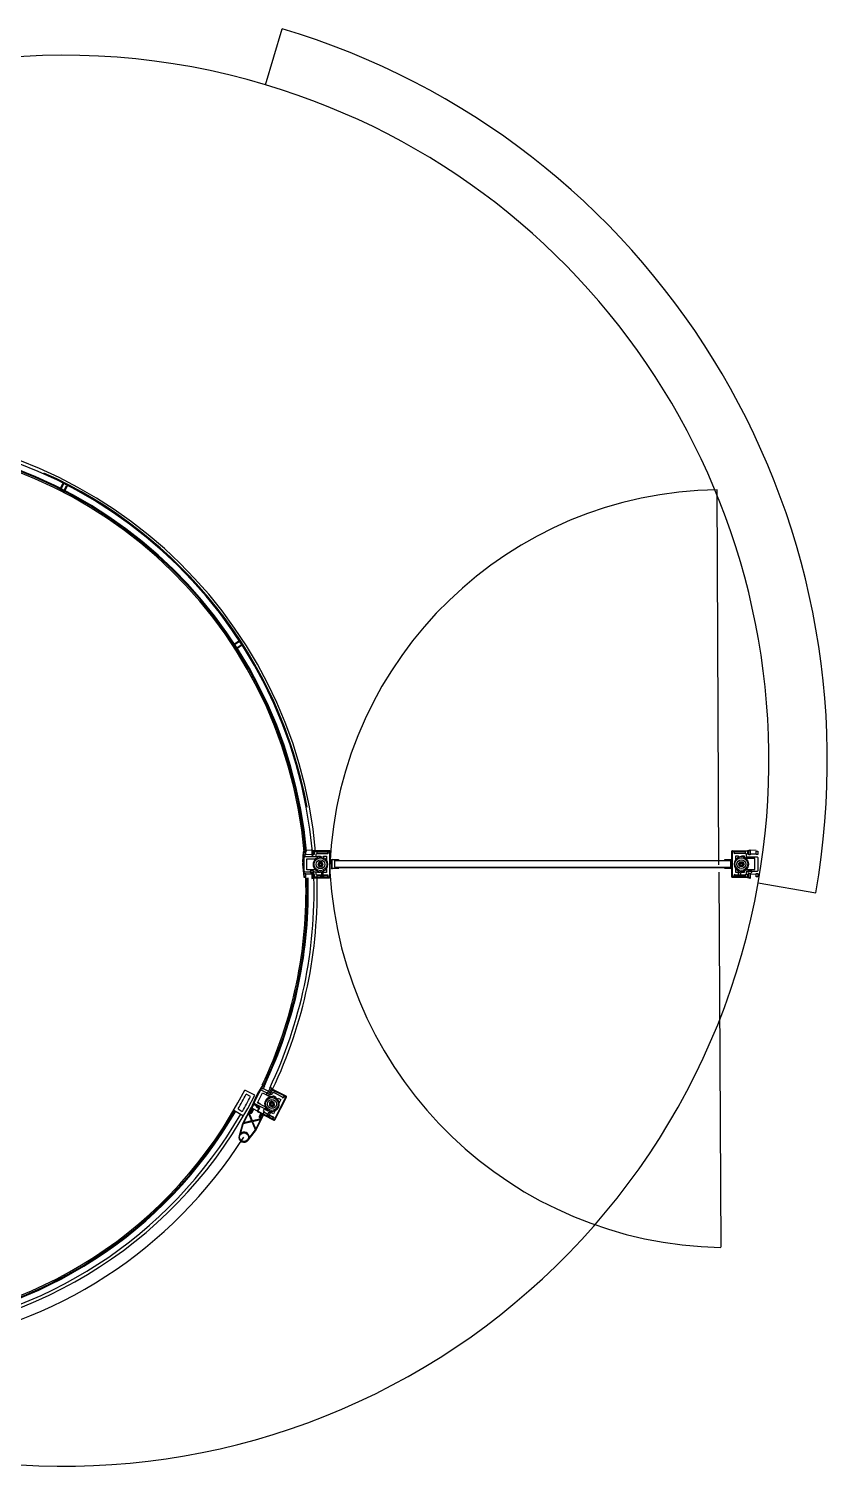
# Model space of a CAD drawing. Header units: inches. Extents: x -12530 to 36157, y 78659 to 110077.
# Drawn here: x -2408 to -630, y 87369 to 90568 of the extents above; entities that cross this region are included whole.
import ezdxf

# ---------------------------------------------------------------- set-up
doc = ezdxf.new("R2010")
doc.units = ezdxf.units.IN
doc.header["$MEASUREMENT"] = 0
doc.layers.add('freecads.com', color=7, linetype='Continuous')

msp = doc.modelspace()

# ---------------------------------------------------------------- linework, layer by layer
at = {"layer": 'freecads.com'}
for p, q in [((-1881.1, 90443.5), (-1843.9, 90568)), ((-2338.6, 89543.9), (-2339, 89543.2)), ((-2338.6, 89543.9), (-2332.6, 89555.5)), ((-2337.1, 89543.1), (-2338.6, 89543.9)), ((-2331.1, 89554.8), (-2337.1, 89543.1)), ((-2332.2, 89556.2), (-2332.6, 89555.5)), ((-2332.6, 89555.5), (-2331.1, 89554.8)), ((-2326.8, 89554.3), (-2332.2, 89556.2)), ((-2329.9, 89539.4), (-2323.9, 89551)), ((-2322.4, 89550.3), (-2328.4, 89538.6)), ((-2322, 89551), (-2326.8, 89554.3)), ((-2323.9, 89551), (-2322.4, 89550.3)), ((-2322.4, 89550.3), (-2322, 89551)), ((-2339, 89543.2), (-2334.2, 89539.8)), ((-2334.2, 89539.8), (-2328.8, 89537.9)), ((-2328.4, 89538.6), (-2329.9, 89539.4)), ((-2328.8, 89537.9), (-2328.4, 89538.6)), ((-1951.3, 89197.8), (-1952, 89197.4)), ((-1952, 89197.4), (-1949.6, 89192.1)), ((-1940.3, 89204.9), (-1951.3, 89197.8)), ((-1950.4, 89196.5), (-1951.3, 89197.8)), ((-1939.4, 89203.5), (-1950.4, 89196.5)), ((-1949.6, 89192.1), (-1945.8, 89187.8)), ((-1946, 89189.6), (-1935, 89196.7)), ((-1934.1, 89195.3), (-1945.1, 89188.2)), ((-1939.6, 89205.4), (-1940.3, 89204.9)), ((-1940.3, 89204.9), (-1939.4, 89203.5)), ((-1935.8, 89201), (-1939.6, 89205.4)), ((-1933.4, 89195.7), (-1935.8, 89201)), ((-1935, 89196.7), (-1934.1, 89195.3)), ((-1934.1, 89195.3), (-1933.4, 89195.7)), ((-1945.1, 89188.2), (-1946, 89189.6)), ((-1945.8, 89187.8), (-1945.1, 89188.2)), ((-1796.7, 88736.6), (-1798.3, 88714)), ((-1797.7, 88714.6), (-1797.7, 88702.5)), ((-1795.1, 88736.5), (-1796.7, 88736.6)), ((-1792.2, 88736.5), (-1796.3, 88736.4)), ((-1796.3, 88736.4), (-1796.2, 88729.1)), ((-1796, 88702.5), (-1796.1, 88714.6)), ((-1796, 88714.6), (-1794.1, 88737.2)), ((-1795.3, 88729.8), (-1791.2, 88729.8)), ((-1795.3, 88710.2), (-1795.3, 88723.7)), ((-1793.6, 88724.9), (-1795.2, 88723.2)), ((-1795.2, 88723.2), (-1795.2, 88693.8)), ((-1769.1, 88724.9), (-1793.6, 88724.9)), ((-1779.3, 88739.7), (-1792.4, 88739)), ((-1792.4, 88739), (-1792.4, 88738.9)), ((-1791.4, 88730.6), (-1778, 88730.8)), ((-1791.2, 88729.8), (-1791.2, 88737.1)), ((-1788.7, 88720.8), (-1769.3, 88720.8)), ((-1788.7, 88696.3), (-1788.7, 88720.8)), ((-1778.3, 88730.7), (-1778.1, 88730.7)), ((-1778.2, 88739.9), (-1778.2, 88740.1)), ((-1778.1, 88740.4), (-1778.1, 88729)), ((-1770.7, 88738), (-1778.1, 88740.4)), ((-1778.1, 88729), (-1774.8, 88729)), ((-1738.3, 88738.4), (-1774.8, 88738.3)), ((-1774.8, 88738.3), (-1774.8, 88737.4)), ((-1774.8, 88737.4), (-1738.3, 88737.4)), ((-1774.8, 88737.1), (-1770.7, 88737.2)), ((-1774.8, 88729), (-1774.8, 88737.1)), ((-1774.8, 88730.8), (-1771.8, 88730.8)), ((-1771.6, 88732.5), (-1771.8, 88732.5)), ((-1770.7, 88737.2), (-1770.7, 88738)), ((-1770.7, 88737.2), (-1742.1, 88737.2)), ((-1765, 88733), (-1769.1, 88731.4)), ((-1769.1, 88731.4), (-1769.1, 88724.9)), ((-1766.6, 88737.1), (-1766.6, 88733)), ((-1742.1, 88737.1), (-1766.6, 88737.1)), ((-1766.6, 88733), (-1742.1, 88733)), ((-1744.6, 88733), (-1765, 88733)), ((-1765, 88726.5), (-1758.5, 88726.5)), ((-1765, 88723.5), (-1765, 88726.5)), ((-1761.5, 88713.9), (-1764.6, 88708.5)), ((-1755.4, 88713.9), (-1761.5, 88713.9)), ((-1758.5, 88726.5), (-1758.5, 88724.9)), ((-1752.3, 88708.5), (-1755.4, 88713.9)), ((-1751.9, 88726.5), (-1745.4, 88726.5)), ((-1751.9, 88723.5), (-1751.9, 88726.5)), ((-1745.4, 88726.5), (-1745.4, 88718.3)), ((-1744.6, 88732.6), (-1744.6, 88733)), ((-1742.1, 88732), (-1744.6, 88732.6)), ((-1742.1, 88737.2), (-1742.1, 88732)), ((-1740.5, 88737.2), (-1742.1, 88737.2)), ((-1742.1, 88733), (-1742.1, 88737.1)), ((-1738, 88682.4), (-1738, 88734.7)), ((-1737.9, 88737), (-1737.8, 88680.2)), ((-1736.9, 88680.2), (-1736.9, 88737)), ((-1734.6, 88717.1), (-1734.6, 88715.9)), ((-1734.6, 88715.9), (-1734.3, 88700.7)), ((-1733.4, 88717.1, 0), (-1733.1, 88700.8, 0)), ((-1732.6, 88719.2, 0), (-1718.3, 88719.4, 0)), ((-1718.3, 88718.2, 0), (-1732.6, 88718, 0)), ((-1726.5, 88717.2, -30.7), (-845.5, 88717.2)), ((-1726.4, 88716, 0), (-1726.5, 88717.2, 0)), ((-1726.2, 88702.1, 0), (-1726.4, 88716, 0)), ((-845.5, 88716), (-1726.4, 88716, -30.7)), ((-1718.3, 88719.4, 0), (-1718.3, 88718.2, 0)), ((-857.7, 88719.3), (-843.4, 88719.3)), ((-857.7, 88718.1), (-857.7, 88719.3)), ((-843.4, 88718.1), (-857.7, 88718.1)), ((-845.5, 88717.2), (-845.5, 88716)), ((-845.5, 88716), (-845.5, 88702.1)), ((-842.6, 88680.7), (-842.5, 88737.5)), ((-842.6, 88700.9), (-842.6, 88717.2)), ((-841.5, 88737.5), (-841.6, 88680.7)), ((-841.4, 88682.9), (-841.4, 88735.2)), ((-841.4, 88717.2), (-841.4, 88700.9)), ((-841.1, 88738.9), (-804.6, 88738.8)), ((-804.6, 88737.8), (-841.1, 88737.9)), ((-838.9, 88737.7), (-837.3, 88737.7)), ((-808.7, 88737.6), (-837.3, 88737.7)), ((-837.3, 88737.7), (-837.3, 88732.5)), ((-837.3, 88737.6), (-812.8, 88737.6)), ((-837.3, 88733.5), (-837.3, 88737.6)), ((-812.8, 88733.5), (-837.3, 88733.5)), ((-837.3, 88732.5), (-834.9, 88733.1)), ((-834.9, 88733.5), (-814.4, 88733.5)), ((-834.9, 88733.1), (-834.9, 88733.5)), ((-834, 88727), (-834, 88718.8)), ((-827.5, 88727), (-834, 88727)), ((-827.5, 88724), (-827.5, 88727)), ((-827.1, 88709), (-824, 88714.4)), ((-824, 88714.4), (-817.9, 88714.4)), ((-814.4, 88727), (-820.9, 88727)), ((-820.9, 88727), (-820.9, 88725.4)), ((-817.9, 88714.4), (-814.8, 88709)), ((-814.4, 88733.5), (-810.3, 88731.9)), ((-814.4, 88724), (-814.4, 88727)), ((-812.8, 88737.6), (-812.8, 88733.5)), ((-810.3, 88731.9), (-810.3, 88725.4)), ((-810.3, 88725.4), (-785.8, 88725.4)), ((-790.7, 88721.3), (-810.1, 88721.3)), ((-808.7, 88738.5), (-801.3, 88740.9)), ((-808.7, 88737.6), (-808.7, 88738.5)), ((-804.6, 88737.6), (-808.7, 88737.6)), ((-807.8, 88733), (-807.6, 88733)), ((-804.6, 88731.2), (-807.7, 88731.3)), ((-804.6, 88738.8), (-804.6, 88737.8)), ((-804.6, 88729.5), (-804.6, 88737.6)), ((-801.3, 88729.5), (-804.6, 88729.5)), ((-788, 88731.1), (-801.5, 88731.3)), ((-801.3, 88740.9), (-801.3, 88729.5)), ((-801.1, 88731.2), (-801.3, 88731.2)), ((-801.2, 88740.6), (-788.1, 88740.2)), ((-801.2, 88740.4), (-801.2, 88740.6)), ((-790.7, 88696.8), (-790.7, 88721.3)), ((-788.2, 88737.6), (-784.1, 88737.6)), ((-788.2, 88730.3), (-788.2, 88737.6)), ((-784.1, 88730.3), (-788.2, 88730.3)), ((-788.1, 88740.2), (-788.1, 88740)), ((-785.8, 88725.4), (-784.2, 88723.7)), ((-784.2, 88723.7), (-784.2, 88694.3)), ((-784.1, 88737.6), (-784.1, 88730.3)), ((-1798.4, 88709.8), (-1798.4, 88709.7)), ((-1798.4, 88709.8), (-1798.4, 88709.8)), ((-1798.4, 88709), (-1798.4, 88709)), ((-1798.2, 88708.9), (-1798.4, 88708.9)), ((-1798.4, 88708.1), (-1798.2, 88708.1)), ((-1798.4, 88708.1), (-1798.4, 88708.1)), ((-1798.4, 88707.3), (-1798.4, 88707.3)), ((-1798.4, 88707.3), (-1798.4, 88707.3)), ((-1798.2, 88710.4), (-1798.2, 88710.4)), ((-1798.2, 88706.6), (-1798.2, 88706.7)), ((-1797.7, 88702.3), (-1795.7, 88679.7)), ((-1795.5, 88710.2), (-1796, 88710.7)), ((-1795.5, 88706.9), (-1796, 88706.3)), ((-1794.1, 88679.8), (-1796, 88702.5)), ((-1795.5, 88710.2), (-1795.2, 88710.2)), ((-1795.5, 88706.9), (-1795.5, 88710.2)), ((-1795.5, 88706.9), (-1795.2, 88706.9)), ((-1795.2, 88693.4), (-1795.3, 88706.9)), ((-1795.2, 88693.8), (-1793.6, 88692.2)), ((-1791.2, 88687.3), (-1795.2, 88687.3)), ((-1795.2, 88687.3), (-1795.2, 88679.9)), ((-1793.6, 88692.2), (-1769.1, 88692.2)), ((-1777.8, 88686.4), (-1791.4, 88686.6)), ((-1791.4, 88686.6), (-1791.4, 88686.5)), ((-1791.2, 88679.9), (-1791.2, 88687.3)), ((-1769.3, 88696.3), (-1788.7, 88696.3)), ((-1778.1, 88686.4), (-1778.3, 88686.4)), ((-1778.3, 88686.2), (-1778.3, 88686.4)), ((-1778.1, 88688.1), (-1778.1, 88676.7)), ((-1774.8, 88688.1), (-1778.1, 88688.1)), ((-1774.8, 88679.9), (-1774.8, 88688.1)), ((-1771.7, 88686.3), (-1774.8, 88686.3)), ((-1771.8, 88684.6), (-1771.6, 88684.6)), ((-1769.1, 88692.2), (-1769.1, 88685.7)), ((-1769.1, 88685.7), (-1765, 88684.1)), ((-1766.6, 88684.1), (-1766.6, 88680)), ((-1756.6, 88684.1), (-1766.6, 88684.1)), ((-1765, 88690.6), (-1765, 88693.6)), ((-1758.5, 88690.6), (-1765, 88690.6)), ((-1765, 88684.1), (-1744.5, 88684.1)), ((-1764.6, 88708.5), (-1761.5, 88703.2)), ((-1761.5, 88703.2), (-1755.4, 88703.2)), ((-1758.8, 88680), (-1756.6, 88682.2)), ((-1758.5, 88692.2), (-1758.5, 88690.6)), ((-1756, 88682.6), (-1758.1, 88680.4)), ((-1758.1, 88680.4), (-1758.1, 88680)), ((-1756.6, 88682.2), (-1756.6, 88684.1)), ((-1756.6, 88682.2), (-1756.3, 88682.2)), ((-1756.5, 88680), (-1754.6, 88682.6)), ((-1756, 88689.8), (-1756.4, 88689.6)), ((-1756.4, 88689.6), (-1756.4, 88683.5)), ((-1756.4, 88683.5), (-1756, 88683.1)), ((-1752.7, 88689.8), (-1756, 88689.8)), ((-1756, 88683.1), (-1756, 88682.6)), ((-1756, 88683.1), (-1756, 88683.1)), ((-1756, 88683.1), (-1756, 88683.1)), ((-1755.4, 88703.2), (-1752.3, 88708.5)), ((-1754.3, 88683), (-1754.6, 88682.6)), ((-1754.6, 88683), (-1754.3, 88683)), ((-1754.6, 88682.6), (-1754.6, 88683)), ((-1754.6, 88682.6), (-1754.1, 88682.6)), ((-1754.6, 88680), (-1754.6, 88682.6)), ((-1754.1, 88682.6), (-1754.3, 88683)), ((-1754.3, 88683), (-1754.1, 88683)), ((-1754.1, 88683), (-1754.1, 88682.6)), ((-1754.1, 88682.6), (-1754.1, 88680)), ((-1754.1, 88682.6), (-1752.2, 88680)), ((-1752.3, 88689.6), (-1752.7, 88689.8)), ((-1752.7, 88683.1), (-1752.3, 88683.5)), ((-1752.7, 88683.1), (-1752.7, 88683.1)), ((-1752.7, 88683.1), (-1752.7, 88683.1)), ((-1752.7, 88682.6), (-1752.7, 88683.1)), ((-1750.5, 88680.4), (-1752.7, 88682.6)), ((-1752.3, 88683.5), (-1752.3, 88689.6)), ((-1752.3, 88682.2), (-1752.1, 88682.2)), ((-1752.1, 88684.1), (-1752.1, 88682.2)), ((-1742.1, 88684.1), (-1752.1, 88684.1)), ((-1752.1, 88682.2), (-1749.8, 88680)), ((-1751.9, 88690.6), (-1751.9, 88693.6)), ((-1745.4, 88690.6), (-1751.9, 88690.6)), ((-1750.5, 88680), (-1750.5, 88680.4)), ((-1745.4, 88698.8), (-1745.4, 88690.6)), ((-1744.5, 88684.5), (-1742.1, 88685.1)), ((-1744.5, 88684.1), (-1744.5, 88684.5)), ((-1742.1, 88685.1), (-1742.1, 88679.9)), ((-1742.1, 88680), (-1742.1, 88684.1)), ((-1732.3, 88700, 0), (-1718, 88700.2, 0)), ((-1717.9, 88699, 0), (-1732.3, 88698.7, 0)), ((-1726.2, 88702.1, -30.7), (-845.5, 88702.1)), ((-1726.2, 88702.1, 0), (-1726.2, 88700.9, 0)), ((-845.5, 88700.9), (-1726.2, 88700.9, -30.7)), ((-1718, 88700.2, 0), (-1717.9, 88699, 0)), ((-857.7, 88700.1), (-843.4, 88700.1)), ((-857.7, 88698.9), (-857.7, 88700.1)), ((-843.4, 88698.8), (-857.7, 88698.9)), ((-845.5, 88702.1), (-845.5, 88700.9)), ((-841.2, 88680.2), (-804.7, 88680.2)), ((-837.4, 88680.4), (-839, 88680.4)), ((-837.3, 88685.6), (-837.4, 88680.4)), ((-837.4, 88680.5), (-837.3, 88684.6)), ((-829.6, 88680.5), (-837.4, 88680.5)), ((-837.4, 88680.4), (-808.7, 88680.4)), ((-834.9, 88685), (-837.3, 88685.6)), ((-837.3, 88684.6), (-827.3, 88684.6)), ((-834.9, 88684.6), (-834.9, 88685)), ((-814.5, 88684.6), (-834.9, 88684.6)), ((-834.1, 88699.3), (-834.1, 88691.1)), ((-834.1, 88691.1), (-827.5, 88691.1)), ((-827.3, 88682.7), (-829.6, 88680.5)), ((-829.6, 88680.5), (-828.9, 88680.5)), ((-828.9, 88680.9), (-826.7, 88683.1)), ((-828.9, 88680.5), (-828.9, 88680.9)), ((-827.2, 88680.5), (-828.9, 88680.5)), ((-827.5, 88691.1), (-827.5, 88694.1)), ((-827.3, 88684.6), (-827.3, 88682.7)), ((-827.1, 88682.7), (-827.3, 88682.7)), ((-825.4, 88683.1), (-827.2, 88680.5)), ((-827.2, 88680.5), (-825.4, 88680.5)), ((-824, 88703.7), (-827.1, 88709)), ((-827.1, 88690.1), (-826.7, 88690.3)), ((-827.1, 88684), (-827.1, 88690.1)), ((-826.7, 88683.6), (-827.1, 88684)), ((-826.7, 88690.3), (-823.4, 88690.3)), ((-826.7, 88683.6), (-826.7, 88683.6)), ((-826.7, 88683.6), (-826.7, 88683.6)), ((-826.7, 88683.1), (-826.7, 88683.6)), ((-825.4, 88683.1), (-825.1, 88683.5)), ((-825.4, 88683.5), (-825.4, 88683.1)), ((-825.1, 88683.5), (-825.4, 88683.5)), ((-825.4, 88683.1), (-825.4, 88680.5)), ((-824.8, 88683.1), (-825.4, 88683.1)), ((-825.4, 88680.5), (-824.8, 88680.5)), ((-825.1, 88683.5), (-824.8, 88683.1)), ((-824.8, 88683.5), (-825.1, 88683.5)), ((-824.8, 88683.1), (-824.8, 88683.5)), ((-824.8, 88680.5), (-824.8, 88683.1)), ((-823, 88680.5), (-824.8, 88683.1)), ((-824.8, 88680.5), (-823, 88680.5)), ((-817.9, 88703.7), (-824, 88703.7)), ((-823.4, 88690.3), (-823, 88690.1)), ((-823, 88684), (-823.4, 88683.6)), ((-823.4, 88683.6), (-823.4, 88683.1)), ((-823.4, 88683.6), (-823.4, 88683.6)), ((-823.4, 88683.6), (-823.4, 88683.6)), ((-823.4, 88683.1), (-821.3, 88680.9)), ((-822.8, 88682.7), (-823.1, 88682.7)), ((-823, 88690.1), (-823, 88684)), ((-821.3, 88680.5), (-823, 88680.5)), ((-822.8, 88684.6), (-812.8, 88684.6)), ((-822.8, 88682.7), (-822.8, 88684.6)), ((-820.6, 88680.5), (-822.8, 88682.7)), ((-821.3, 88680.9), (-821.3, 88680.5)), ((-821.3, 88680.5), (-820.6, 88680.5)), ((-821, 88692.7), (-821, 88691.1)), ((-821, 88691.1), (-814.4, 88691.1)), ((-812.8, 88680.5), (-820.6, 88680.5)), ((-814.8, 88709), (-817.9, 88703.7)), ((-810.4, 88686.2), (-814.5, 88684.6)), ((-814.4, 88691.1), (-814.4, 88694.1)), ((-812.8, 88684.6), (-812.8, 88680.5)), ((-810.4, 88692.7), (-810.4, 88686.2)), ((-785.8, 88692.7), (-810.4, 88692.7)), ((-810.1, 88696.8), (-790.7, 88696.8)), ((-808.7, 88680.4), (-804.6, 88680.4)), ((-808.7, 88679.6), (-808.7, 88680.4)), ((-807.7, 88685.1), (-807.8, 88685.1)), ((-807.7, 88686.8), (-804.6, 88686.8)), ((-804.7, 88680.2), (-804.7, 88679.2)), ((-804.6, 88688.6), (-801.4, 88688.6)), ((-804.6, 88680.4), (-804.6, 88688.6)), ((-801.7, 88686.9), (-788.1, 88687.1)), ((-801.4, 88688.6), (-801.4, 88677.1)), ((-801.4, 88686.9), (-801.2, 88686.9)), ((-801.2, 88686.7), (-801.2, 88686.9)), ((-788.3, 88687.8), (-784.2, 88687.8)), ((-788.3, 88680.4), (-788.3, 88687.8)), ((-784.2, 88680.4), (-788.3, 88680.4)), ((-788.1, 88687.1), (-788.1, 88687)), ((-784.2, 88694.3), (-785.8, 88692.7)), ((-784.2, 88687.8), (-784.2, 88680.4)), ((-1795.7, 88679.7), (-1794.1, 88679.8)), ((-1795.2, 88679.9), (-1791.2, 88679.9)), ((-1778.1, 88676.7), (-1770.7, 88679.1)), ((-1770.7, 88679.9), (-1774.8, 88679.9)), ((-1774.8, 88679.7), (-1774.8, 88678.7)), ((-1738.2, 88679.7), (-1774.8, 88679.7)), ((-1774.8, 88678.7), (-1738.2, 88678.8)), ((-1742.1, 88679.9), (-1770.7, 88679.9)), ((-1770.7, 88679.1), (-1770.7, 88679.9)), ((-1766.6, 88680), (-1758.8, 88680)), ((-1758.1, 88680), (-1758.8, 88680)), ((-1758.1, 88680), (-1756.5, 88680)), ((-1754.6, 88680), (-1756.5, 88680)), ((-1754.1, 88680), (-1754.6, 88680)), ((-1752.2, 88680), (-1754.1, 88680)), ((-1752.2, 88680), (-1750.5, 88680)), ((-1749.8, 88680), (-1750.5, 88680)), ((-1749.8, 88680), (-1742.1, 88680)), ((-1742.1, 88679.9), (-1740.4, 88679.9)), ((-804.7, 88679.2), (-841.2, 88679.3)), ((-801.4, 88677.1), (-808.7, 88679.6)), ((-783.3, 88667.6), (-655.3, 88645.2)), ((-1904.9, 88194.8), (-1927.2, 88206.2)), ((-1892.6, 88204.9), (-1906, 88178.7)), ((-1886.6, 88217.7), (-1898.6, 88198.5)), ((-1898.5, 88193.4), (-1892.4, 88205.3)), ((-1897.3, 88197.6), (-1885.2, 88216.9)), ((-1890.4, 88205.6), (-1892.6, 88204.9)), ((-1868.6, 88194.5), (-1890.4, 88205.6)), ((-1886.3, 88217.3), (-1889.6, 88210.8)), ((-1889.6, 88210.8), (-1886, 88208.9)), ((-1885.2, 88216.9), (-1886.6, 88217.7)), ((-1882.6, 88215.5), (-1886.3, 88217.3)), ((-1886, 88208.9), (-1882.6, 88215.5)), ((-1885.8, 88209.7), (-1874.1, 88204)), ((-1869.5, 88212.4), (-1874.7, 88202.2)), ((-1874.7, 88202.2), (-1871.8, 88200.7)), ((-1874.1, 88203.8), (-1873.9, 88203.7)), ((-1871.8, 88200.7), (-1868.1, 88208)), ((-1871, 88202.3), (-1868.2, 88201)), ((-1864.1, 88206.9), (-1869.5, 88212.4)), ((-1865.6, 88200.3), (-1868.6, 88194.5)), ((-1868.1, 88208), (-1864.5, 88206.1)), ((-1867.5, 88209), (-1868, 88208.2)), ((-1868, 88208.2), (-1835.5, 88191.5)), ((-1835, 88192.4), (-1867.5, 88209)), ((-1867.4, 88202.4), (-1867.5, 88202.4)), ((-1861.2, 88199.8), (-1865.6, 88200.3)), ((-1864.5, 88206.1), (-1864.1, 88206.9)), ((-1864.5, 88206.1), (-1839, 88193.1)), ((-1860.8, 88204.2), (-1862.7, 88200.6)), ((-1862.7, 88200.6), (-1840.8, 88189.4)), ((-1839, 88193.1), (-1860.8, 88204.2)), ((-1914.5, 88191.8), (-1924.3, 88196.8)), ((-1908.1, 88174.3), (-1913.5, 88163.8)), ((-1904.3, 88187.4), (-1912.9, 88166.4)), ((-1911.3, 88165.8), (-1902.8, 88186.8)), ((-1911.1, 88165.7), (-1906.8, 88174.1)), ((-1906.8, 88174.1), (-1894.8, 88167.9)), ((-1906.2, 88178.4), (-1900.4, 88189.8)), ((-1906, 88178.7), (-1905.3, 88176.5)), ((-1894.6, 88169.2), (-1905.9, 88175)), ((-1905.3, 88176.5), (-1883.5, 88165.4)), ((-1898.7, 88198.3), (-1904.2, 88187.6)), ((-1902.8, 88186.8), (-1897.3, 88197.6)), ((-1901.7, 88170.5), (-1901.3, 88171.3)), ((-1901.1, 88190.1), (-1900.4, 88189.8)), ((-1898.6, 88173.1), (-1899.3, 88171.6)), ((-1899.2, 88193.8), (-1898.5, 88193.4)), ((-1899.1, 88177.9), (-1887.9, 88199.8)), ((-1881.8, 88169.1), (-1899.1, 88177.9)), ((-1896.3, 88177.5), (-1896.7, 88176.7)), ((-1895.6, 88171.6), (-1896.4, 88170.1)), ((-1895.8, 88177.7), (-1896.3, 88177.5)), ((-1896.3, 88177.5), (-1893.4, 88176)), ((-1895.9, 88167.5), (-1895.5, 88168.3)), ((-1895.8, 88177.7), (-1893.5, 88176.5)), ((-1893.4, 88176), (-1893.8, 88175.2)), ((-1893.5, 88176.5), (-1893.4, 88176)), ((-1887.9, 88199.8), (-1870.6, 88190.9)), ((-1866.9, 88181.2), (-1872, 88177.9)), ((-1872, 88177.9), (-1871.7, 88171.8)), ((-1871.7, 88171.8), (-1866.3, 88169)), ((-1861.4, 88178.4), (-1866.9, 88181.2)), ((-1866.3, 88169), (-1861.1, 88172.3)), ((-1865.6, 88191.4), (-1864.2, 88194.1)), ((-1864.2, 88194.1), (-1858.4, 88191.1)), ((-1861.1, 88172.3), (-1861.4, 88178.4)), ((-1843, 88190.5), (-1861.2, 88199.8)), ((-1835.3, 88191), (-1861.2, 88140.4)), ((-1860.3, 88140), (-1834.4, 88190.5)), ((-1860.3, 88142.5), (-1836.4, 88189)), ((-1858.4, 88191.1), (-1859.1, 88189.6)), ((-1853.9, 88185.4), (-1852.5, 88188.1)), ((-1852.5, 88188.1), (-1846.7, 88185.1)), ((-1846.7, 88185.1), (-1850.5, 88177.8)), ((-1843.2, 88190.2), (-1843, 88190.5)), ((-1841.3, 88188.5), (-1843.2, 88190.2)), ((-1839, 88193.1), (-1841.3, 88188.5)), ((-1840.8, 88189.4), (-1839, 88193.1)), ((-1837.5, 88192.3), (-1839, 88193.1)), ((-1951.5, 88161.6), (-1929.9, 88149.1)), ((-1942.1, 88164.2), (-1932.6, 88158.7)), ((-1913.7, 88167), (-1932.3, 88130.7)), ((-1929, 88133.4), (-1918.6, 88153.8)), ((-1911.8, 88137.5), (-1929, 88133.4)), ((-1918.6, 88153.8), (-1911.8, 88137.5)), ((-1917.6, 88155.8), (-1915.8, 88159.4)), ((-1910.2, 88137.9), (-1917.6, 88155.8)), ((-1915.8, 88159.4), (-1917.1, 88156.8)), ((-1917.1, 88156.8), (-1913.4, 88155)), ((-1915.8, 88159.4), (-1914.7, 88158.8)), ((-1914.7, 88158.8), (-1915.8, 88159.4)), ((-1915.4, 88157.4), (-1914.7, 88158.8)), ((-1912.5, 88155.9), (-1915.4, 88157.4)), ((-1914.7, 88158.8), (-1915.2, 88157.7)), ((-1915.2, 88157.7), (-1911.4, 88157.9)), ((-1912.2, 88166.3), (-1913.7, 88167)), ((-1913.5, 88163.8), (-1912.2, 88166.3)), ((-1912.4, 88163.2), (-1913.5, 88163.8)), ((-1913.5, 88163.8), (-1912.4, 88163.2)), ((-1912.9, 88166.4), (-1911.3, 88165.8)), ((-1908.8, 88163.2), (-1912.5, 88155.9)), ((-1912.4, 88163.2), (-1911.7, 88164.7)), ((-1911.9, 88164.3), (-1912.4, 88163.2)), ((-1909.8, 88161.1), (-1911.9, 88164.3)), ((-1911.7, 88164.7), (-1908.8, 88163.2)), ((-1911.4, 88157.9), (-1909.8, 88161.1)), ((-1911.2, 88155.7), (-1907.9, 88162.2)), ((-1908.6, 88164.4), (-1911.1, 88165.7)), ((-1891.4, 88142.3), (-1910.2, 88137.9)), ((-1909.6, 88136.4), (-1892.4, 88140.4)), ((-1902.8, 88120), (-1909.6, 88136.4)), ((-1899, 88159.5), (-1908.6, 88164.4)), ((-1903.2, 88115.8), (-1884.6, 88152.1)), ((-1892.4, 88140.4), (-1902.8, 88120)), ((-1900, 88167.8), (-1899.9, 88167.8)), ((-1899.5, 88167.5), (-1899.5, 88167.5)), ((-1899.1, 88167.3), (-1899.1, 88167.5)), ((-1894.8, 88167.9), (-1898.9, 88159.9)), ((-1898.1, 88157.7), (-1891.7, 88154.4)), ((-1898, 88159), (-1893.9, 88167)), ((-1886, 88152.9), (-1898, 88159)), ((-1891.7, 88154.4), (-1895.2, 88147.5)), ((-1894.5, 88145.3), (-1890.9, 88143.4)), ((-1894.3, 88146.6), (-1890.6, 88153.9)), ((-1891.4, 88145.1), (-1894.3, 88146.6)), ((-1891.6, 88151.8), (-1893.3, 88148.6)), ((-1893.3, 88148.6), (-1891.2, 88145.4)), ((-1887.9, 88152), (-1891.6, 88151.8)), ((-1890.6, 88146.5), (-1891.4, 88145.1)), ((-1889.6, 88146), (-1891.4, 88142.3)), ((-1891.2, 88145.4), (-1890.6, 88146.5)), ((-1890.9, 88143.4), (-1889.6, 88146)), ((-1890.6, 88153.9), (-1887.7, 88152.4)), ((-1890.6, 88146.5), (-1889.6, 88146)), ((-1889.6, 88146), (-1890.6, 88146.5)), ((-1887.7, 88152.4), (-1888.4, 88150.9)), ((-1888.4, 88150.9), (-1887.9, 88152)), ((-1887.3, 88150.3), (-1888.4, 88150.9)), ((-1888.4, 88150.9), (-1887.3, 88150.3)), ((-1886, 88152.9), (-1887.3, 88150.3)), ((-1887.3, 88150.3), (-1886, 88152.9)), ((-1885, 88157), (-1886.9, 88153.4)), ((-1886.9, 88153.4), (-1879.9, 88149.8)), ((-1883.5, 88165.4), (-1886.4, 88159.6)), ((-1886.4, 88159.6), (-1883.5, 88156.3)), ((-1884.6, 88152.1), (-1886, 88152.9)), ((-1885.1, 88152.2), (-1885.6, 88151.3)), ((-1885.6, 88151.3), (-1862.2, 88139.3)), ((-1861.7, 88140.2), (-1885.1, 88152.2)), ((-1876.1, 88152.4), (-1885, 88157)), ((-1865, 88142.2), (-1884.6, 88152.1)), ((-1883.5, 88156.3), (-1865.3, 88146.9)), ((-1880.6, 88162.1), (-1879.2, 88164.7)), ((-1874.8, 88159.1), (-1880.6, 88162.1)), ((-1879.9, 88149.8), (-1876.9, 88150.8)), ((-1879.3, 88149.5), (-1879.9, 88149.8)), ((-1879.1, 88149.9), (-1879.3, 88149.5)), ((-1879.3, 88149.5), (-1877.8, 88148.7)), ((-1876.2, 88150.8), (-1879.1, 88149.9)), ((-1877.8, 88148.7), (-1875, 88150.2)), ((-1876.2, 88147.9), (-1877.8, 88148.7)), ((-1876.9, 88150.8), (-1876.1, 88152.4)), ((-1876.9, 88150.8), (-1876.7, 88150.7)), ((-1873.4, 88157.3), (-1876.2, 88151.8)), ((-1876.2, 88151.8), (-1876, 88151.3)), ((-1876, 88151.3), (-1876.2, 88150.8)), ((-1876.2, 88147.9), (-1875, 88150.2)), ((-1875.7, 88147.7), (-1876.2, 88147.9)), ((-1876, 88151.3), (-1876, 88151.3)), ((-1876, 88151.3), (-1876, 88151.3)), ((-1874.5, 88150), (-1875.7, 88147.7)), ((-1874, 88146.8), (-1875.7, 88147.7)), ((-1875, 88150.2), (-1874.8, 88150.6)), ((-1874.6, 88150.4), (-1875, 88150.2)), ((-1875, 88150.2), (-1874.5, 88150)), ((-1874, 88160.5), (-1874.8, 88159.1)), ((-1874.8, 88150.6), (-1874.6, 88150.4)), ((-1874.5, 88150), (-1874.6, 88150.4)), ((-1874.6, 88150.4), (-1874.3, 88150.3)), ((-1874.3, 88150.3), (-1874.5, 88150)), ((-1874.5, 88150), (-1874, 88146.8)), ((-1874, 88146.8), (-1872.6, 88146)), ((-1872.9, 88157.3), (-1873.4, 88157.3)), ((-1873.3, 88149.4), (-1873.1, 88149.8)), ((-1872.3, 88146.4), (-1873.3, 88149.4)), ((-1873.1, 88149.8), (-1872.5, 88150)), ((-1873.1, 88149.8), (-1873.1, 88149.8)), ((-1873.1, 88149.8), (-1873.1, 88149.8)), ((-1873.1, 88148.9), (-1872.9, 88148.8)), ((-1870, 88155.8), (-1872.9, 88157.3)), ((-1872.1, 88150.4), (-1872.9, 88148.8)), ((-1872.9, 88148.8), (-1871.9, 88145.7)), ((-1872.6, 88146), (-1872.3, 88146.4)), ((-1871.9, 88145.7), (-1872.6, 88146)), ((-1872.5, 88150), (-1869.7, 88155.4)), ((-1863.2, 88145.8), (-1872.1, 88150.4)), ((-1871.9, 88145.7), (-1865, 88142.2)), ((-1869.7, 88155.4), (-1870, 88155.8)), ((-1868.9, 88156.1), (-1867.6, 88158.8)), ((-1863.1, 88153.1), (-1868.9, 88156.1)), ((-1865.3, 88146.9), (-1865.2, 88147.3)), ((-1865.2, 88147.3), (-1862.7, 88146.8)), ((-1862.7, 88146.8), (-1865, 88142.2)), ((-1865, 88142.2), (-1863.2, 88145.8)), ((-1865, 88142.2), (-1863.6, 88141.4)), ((-1859.4, 88160.4), (-1863.1, 88153.1)), ((-1932.3, 88130.7), (-1939.9, 88104.6)), ((-1936.7, 88109.8), (-1930.8, 88130.1)), ((-1930.8, 88130.1), (-1930, 88131.5)), ((-1930, 88131.5), (-1911.2, 88136)), ((-1919.9, 88094.4), (-1903.2, 88115.8)), ((-1904.6, 88116.7), (-1917.6, 88100)), ((-1911.2, 88136), (-1903.8, 88118.1)), ((-1903.8, 88118.1), (-1904.6, 88116.7))]:
    msp.add_line(p, q, dxfattribs=at)
at = {"layer": 'freecads.com', "ltscale": 10}
for p, q in [((-871, 88707.2, -0.9), (-874.8, 89541.9, 0)), ((-870.9, 88690.9, -0.9), (-867.1, 87856.3, 0.9))]:
    msp.add_line(p, q, dxfattribs=at)
at = {"layer": 'freecads.com', "extrusion": (-1.16952e-08, -5.8838e-12, 1)}
for p, q in [((-1798.4, 88709.7), (-1798.4, 88709.7)), ((-1798.4, 88709.7), (-1798.4, 88709.6)), ((-1798.4, 88709.6), (-1798.4, 88709.6)), ((-1798.4, 88709.6), (-1798.4, 88709.5)), ((-1798.4, 88709.5), (-1798.4, 88709.5)), ((-1798.4, 88709.5), (-1798.4, 88709.5)), ((-1798.4, 88709.5), (-1798.4, 88709.4)), ((-1798.4, 88709.4), (-1798.4, 88709.4)), ((-1798.4, 88709.4), (-1798.4, 88709.3)), ((-1798.4, 88709.3), (-1798.4, 88709.3)), ((-1798.4, 88709.3), (-1798.4, 88709.3)), ((-1798.4, 88709.3), (-1798.4, 88709.2)), ((-1798.4, 88709.2), (-1798.4, 88709.2)), ((-1798.4, 88709.2), (-1798.4, 88709.2)), ((-1798.4, 88709.2), (-1798.4, 88709.1)), ((-1798.4, 88709.1), (-1798.4, 88709.1)), ((-1798.4, 88709.1), (-1798.4, 88709.1)), ((-1798.4, 88709.1), (-1798.4, 88709.1)), ((-1798.4, 88709.1), (-1798.4, 88709)), ((-1798.4, 88709), (-1798.4, 88709)), ((-1798.4, 88709), (-1798.4, 88709)), ((-1798.4, 88709), (-1798.4, 88709)), ((-1798.4, 88709), (-1798.4, 88709)), ((-1798.4, 88709), (-1798.4, 88709)), ((-1798.4, 88708.1), (-1798.4, 88708.1)), ((-1798.4, 88708.1), (-1798.4, 88708.1)), ((-1798.4, 88708.1), (-1798.4, 88708)), ((-1798.4, 88708), (-1798.4, 88708)), ((-1798.4, 88708), (-1798.4, 88708)), ((-1798.4, 88708), (-1798.4, 88708)), ((-1798.4, 88708), (-1798.4, 88708)), ((-1798.4, 88708), (-1798.4, 88707.9)), ((-1798.4, 88707.9), (-1798.4, 88707.9)), ((-1798.4, 88707.9), (-1798.4, 88707.9)), ((-1798.4, 88707.9), (-1798.4, 88707.9)), ((-1798.4, 88707.9), (-1798.4, 88707.8)), ((-1798.4, 88707.8), (-1798.4, 88707.8)), ((-1798.4, 88707.8), (-1798.4, 88707.8)), ((-1798.4, 88707.8), (-1798.4, 88707.7)), ((-1798.4, 88707.7), (-1798.4, 88707.7)), ((-1798.4, 88707.7), (-1798.4, 88707.6)), ((-1798.4, 88707.6), (-1798.4, 88707.6)), ((-1798.4, 88707.6), (-1798.4, 88707.6)), ((-1798.4, 88707.6), (-1798.4, 88707.5)), ((-1798.4, 88707.5), (-1798.4, 88707.5)), ((-1798.4, 88707.5), (-1798.4, 88707.4)), ((-1798.4, 88707.4), (-1798.4, 88707.4)), ((-1798.4, 88707.4), (-1798.4, 88707.3))]:
    msp.add_line(p, q, dxfattribs=at)
for centre, radius in [((-1758.5, 88708.5, 31.1), 14.2), ((-1758.5, 88708.5, 31.1), 9.81), ((-1758.5, 88708.5, 31.1), 4.62), ((-1777.4, 88691.6, 31.1), 4.09), ((-1758.5, 88708.5, 31.1), 3.27), ((-1758.5, 88708.5, 31.1), 2.45)]:
    msp.add_circle(centre, radius, dxfattribs=at)
at = {"layer": 'freecads.com', "extrusion": (1.16952e-08, -1.05304e-11, 1)}
for centre, radius in [((-821, 88709, 31.1), 14.2), ((-821, 88709, 31.1), 9.81), ((-821, 88709, 31.1), 4.62), ((-821, 88709, 31.1), 3.27), ((-821, 88709, 31.1), 2.45), ((-802, 88692.1, 31.1), 4.09)]:
    msp.add_circle(centre, radius, dxfattribs=at)
at = {"layer": 'freecads.com'}
for centre, radius in [((-1874, 88197.9), 4.09), ((-1866.6, 88175.1), 14.2), ((-1866.6, 88175.1), 9.81), ((-1866.6, 88175.1), 4.62), ((-1866.6, 88175.1), 3.27), ((-1866.6, 88175.1), 2.45), ((-1912.5, 88160.5), 1.12), ((-1890.6, 88149.3), 1.12), ((-1928.9, 88101.4), 9.81)]:
    msp.add_circle(centre, radius, dxfattribs=at)
for centre, radius, start, end in [((-2329.7, 88939), 1700, 350.0462, 73.3969), ((-2329.7, 88939), 1570, 350.0462, 73.3969), ((-2790.7, 88648.2), 1025, 4.9744, 91.224), ((-2790.7, 88648.2), 1018, 5.0024, 91.2326), ((-2790.7, 88648.2), 1005, 5.0556, 91.249), ((-2790.7, 88648.2), 1003, 5.0639, 91.2515), ((-2790.7, 88648.2), 1000, 5.0764, 91.2554), ((-2790.7, 88648.2), 1000, 334.5037, 1.7504), ((-2790.7, 88648.2), 1003, 334.5113, 1.7453), ((-2790.7, 88648.2), 1005, 334.5163, 1.7419), ((-2790.7, 88648.2), 1018, 334.5484, 1.72), ((-2790.7, 88648.2), 1025, 334.5654, 1.7084), ((-2790.7, 88648.2), 970, 272.8905, 332.8934), ((-2990.8, 88750.6), 1243.3, 333.9118, 333.9182), ((-2990.8, 88750.6), 1249.9, 333.9118, 334.2024), ((-2990.8, 88750.6), 1250, 333.9875, 334.2022), ((-2790.7, 88648.2), 995, 272.8905, 332.8933), ((-2790.7, 88648.2), 977, 330.3028, 332.4828), ((-2790.7, 88648.2), 988, 330.2989, 332.4873), ((-1906.7, 88173.6), 1.63, 62.8907, 152.8907), ((-1902.4, 88186.6), 2.04, 152.8907, 157.8907), ((-1902.4, 88186.6), 0.409, 152.8907, 157.8907), ((-1900.7, 88170), 1.06, 154.8907, 212.0994), ((-1897.1, 88172.3), 5.31, 212.0994, 236.9114), ((-1896.9, 88197.4), 2.04, 147.8907, 152.8907), ((-1896.9, 88197.4), 0.409, 147.8907, 152.8907), ((-1895.3, 88167.8), 1.63, 332.8907, 62.8907), ((-1866.6, 88175.1), 16.3, 104.3003, 201.4811), ((-1866.6, 88175.1), 16.3, 201.4811, 219.3125), ((-1866.6, 88175.1), 16.3, 86.4688, 104.3003), ((-1866.6, 88175.1), 16.3, 62.8907, 86.4688), ((-1866.6, 88175.1), 16.3, 296.1643, 9.6171), ((-1866.6, 88175.1), 16.3, 39.2187, 62.8907), ((-1866.6, 88175.1), 16.3, 9.6171, 39.2187), ((-1838.6, 88190.2), 2.45, 332.8907, 62.8907), ((-1835.6, 88191.2), 0.409, 332.8907, 62.8907), ((-1835.6, 88191.2), 1.39, 332.8907, 62.8907), ((-2790.7, 88648.2), 973, 275.8907, 329.8921), ((-2790.7, 88648.2), 975, 275.8907, 329.8922), ((-2790.7, 88648.2), 988, 275.8907, 329.8929), ((-1912.7, 88156.4), 1.63, 242.8907, 332.8907), ((-1908, 88167.8), 3.27, 207.7911, 242.8907), ((-1909.3, 88163), 1.63, 332.8907, 62.8907), ((-1897.1, 88172.3), 5.31, 248.87, 273.6821), ((-1897.4, 88159.2), 1.63, 152.8907, 242.8907), ((-1896.9, 88168), 1.06, 273.6821, 330.8907), ((-1893.8, 88146.8), 1.63, 152.8907, 242.8907), ((-1866.6, 88175.1), 16.3, 219.3125, 242.8907), ((-1866.6, 88175.1), 16.3, 242.8907, 266.5626), ((-1866.6, 88175.1), 16.3, 266.5626, 296.1643), ((-1862.5, 88143.6), 2.45, 242.8907, 332.8907), ((-1861.5, 88140.6), 1.39, 242.8907, 332.8907), ((-1861.5, 88140.6), 0.409, 242.8907, 332.8907), ((-1928.9, 88101.4), 11.4, 163.7326, 322.0488), ((-1928.9, 88101.4), 11.4, 353.0516, 132.7298)]:
    msp.add_arc(centre, radius, start, end, dxfattribs=at)
at = {"layer": 'freecads.com', "ltscale": 10}
for centre, radius, start, end in [((-2329.7, 88939), 1570, 73.3971, 171.0926), ((-2790.6, 88648.2), 1020, 10.5875, 65.9136), ((-863.7, 88666.9, 0), 875.1, 90.7276, 177.3572), ((-851.7, 88743.3, 0.9), 887.4, 183.387, 269.0079), ((-2329.7, 88939), 1570, 254.4433, 350.0465)]:
    msp.add_arc(centre, radius, start, end, dxfattribs=at)
at = {"layer": 'freecads.com', "extrusion": (-1.16952e-08, -5.8838e-12, 1)}
for centre, radius, start, end in [((-1795.6, 88714.6, 31.1), 2.04, 175.0288, 180.0288), ((-1795.6, 88714.6, 31.1), 0.409, 175.0288, 180.0288), ((-3021.4, 88707.9, 31.1), 1243.3, 1.0499, 1.0564), ((-1758.5, 88708.5, 31.1), 16.3, 131.4384, 228.6192), ((-3021.4, 88707.9, 31.1), 1249.9, 1.0499, 1.3405), ((-3021.4, 88707.9, 31.1), 1250, 1.1256, 1.3403), ((-1758.5, 88708.5, 31.1), 16.3, 113.607, 131.4384), ((-1758.5, 88708.5, 31.1), 16.3, 90.0288, 113.607), ((-1758.5, 88708.5, 31.1), 16.3, 66.3568, 90.0288), ((-1758.5, 88708.5, 31.1), 16.3, 36.7552, 66.3568), ((-1758.5, 88708.5, 31.1), 16.3, 323.3024, 36.7552), ((-1740.5, 88734.7, 31.1), 2.45, 0.0288, 90.0288), ((-1738.3, 88737, 31.1), 1.39, 0.0288, 90.0288), ((-1738.3, 88737, 31.1), 0.409, 0.0288, 90.0288), ((-1791.6, 88708.5, 31.1), 6.94, 164.3948, 169.5365), ((-1791.6, 88708.5, 31.1), 6.94, 190.521, 195.6628), ((-1791.6, 88708.5, 31.1), 6.95, 151.9563, 164.3529), ((-1791.6, 88708.5, 31.1), 6.95, 195.7047, 208.1013), ((-1795.6, 88702.5, 31.1), 2.04, 180.0288, 185.0288), ((-1795.6, 88702.5, 31.1), 0.409, 180.0288, 185.0288), ((-3021.4, 88707.9, 31.1), 1249.9, 358.7172, 359.0077), ((-3021.4, 88707.9, 31.1), 1250, 358.7173, 358.932), ((-1758.5, 88708.5, 31.1), 16.3, 228.6192, 246.4506), ((-1758.5, 88708.5, 31.1), 16.3, 246.4506, 270.0288), ((-1758.5, 88708.5, 31.1), 16.3, 270.0288, 293.7008), ((-1758.5, 88708.5, 31.1), 16.3, 293.7008, 323.3024), ((-1740.4, 88682.4, 31.1), 2.45, 270.0288, 0.0288), ((-1738.2, 88680.2, 31.1), 1.39, 270.0288, 0.0288), ((-1738.2, 88680.2, 31.1), 0.409, 270.0288, 0.0288)]:
    msp.add_arc(centre, radius, start, end, dxfattribs=at)
at = {"layer": 'freecads.com', "extrusion": (1.16932e-08, 2.14253e-10, 1)}
for centre, radius, start, end in [((-1732.6, 88717.1, 31.1), 2.04, 91.0497, 181.0497), ((-1732.6, 88717.1, 31.1), 0.817, 91.0497, 181.0497), ((-1732.3, 88700.8, 31.1), 2.04, 181.0497, 271.0497), ((-1732.3, 88700.8, 31.1), 0.817, 181.0497, 271.0497)]:
    msp.add_arc(centre, radius, start, end, dxfattribs=at)
at = {"layer": 'freecads.com', "extrusion": (1.16952e-08, -1.05304e-11, 1)}
for centre, radius, start, end in [((-843.4, 88717.2, 31.1), 2.04, 359.9484, 89.9484), ((-843.4, 88717.2, 31.1), 0.817, 359.9484, 89.9484), ((-841.1, 88737.5, 31.1), 1.39, 89.9484, 179.9484), ((-841.1, 88737.5, 31.1), 0.409, 89.9484, 179.9484), ((-838.9, 88735.2, 31.1), 2.45, 89.9484, 179.9484), ((-821, 88709, 31.1), 16.3, 143.222, 216.6748), ((-821, 88709, 31.1), 16.3, 113.6204, 143.222), ((-821, 88709, 31.1), 16.3, 89.9484, 113.6204), ((-821, 88709, 31.1), 16.3, 66.3703, 89.9484), ((-821, 88709, 31.1), 16.3, 48.5388, 66.3703), ((-821, 88709, 31.1), 16.3, 311.3581, 48.5388), ((442, 88707.9, 31.1), 1250, 178.6369, 178.8517), ((442, 88707.9, 31.1), 1249.9, 178.6368, 178.9273), ((442, 88707.9, 31.1), 1243.3, 178.9209, 178.9273), ((-843.4, 88700.9, 31.1), 0.817, 269.9484, 359.9484), ((-843.4, 88700.9, 31.1), 2.04, 269.9484, 359.9484), ((-841.2, 88680.7, 31.1), 1.39, 179.9484, 269.9484), ((-841.2, 88680.7, 31.1), 0.409, 179.9484, 269.9484), ((-839, 88682.9, 31.1), 2.45, 179.9484, 269.9484), ((-821, 88709, 31.1), 16.3, 216.6748, 246.2765), ((-821, 88709, 31.1), 16.3, 246.2765, 269.9484), ((-821, 88709, 31.1), 16.3, 269.9484, 293.5266), ((-821, 88709, 31.1), 16.3, 293.5266, 311.3581), ((442, 88707.9, 31.1), 1250, 181.0452, 181.2599), ((442, 88707.9, 31.1), 1249.9, 180.9696, 181.2601)]:
    msp.add_arc(centre, radius, start, end, dxfattribs=at)
at = {"layer": 'freecads.com', "ltscale": 6}
msp.add_arc((-2790.6, 88648.2), 1020, 278.1841, 327.6041, dxfattribs=at)
at = {"layer": 'freecads.com', "extrusion": (-1.16952e-08, -5.8838e-12, 1)}
for centre, major_axis, ratio, start_param, end_param in [((-1792.4, 88706.9), (-6.03, 2.9, 0), 0.10412, 6.24662, 6.250226), ((-1792.4, 88708.7), (-1.57, -6.51, 0), 0.89588, 4.888519, 4.892125), ((-1792.4, 88708.3), (1.57, -6.51, 0), 0.89588, 4.532653, 4.536258), ((-1792.4, 88710.2), (-6.03, -2.91, 0), 0.10412, 0.032959, 0.036565), ((-1793.2, 88708.5), (0, -6.42), 0.786403, 4.64805, 4.776728)]:
    msp.add_ellipse(centre, major_axis=major_axis, ratio=ratio, start_param=start_param, end_param=end_param, dxfattribs=at)
at = {"layer": 'freecads.com'}
for centre, major_axis, ratio, start_param, end_param in [((-1896.7, 88170.6), (4.78, 1.26), 0.46024, 3.546306, 3.6837), ((-1897.3, 88172.4), (-2.42, -4.72), 0.790154, 5.938711, 6.219165), ((-1896.9, 88172.2), (-2.42, -4.72), 0.790154, 5.938711, 6.219165), ((-1897.4, 88172.4), (-2.42, -4.72), 0.612909, 0.06402, 0.344474), ((-1896.9, 88172.1), (-2.42, -4.72), 0.612909, 6.200614, 6.219165), ((-1897.3, 88172.4), (-2.42, -4.72), 0.790154, 0.06402, 0.163962), ((-1896.9, 88172.2), (-2.42, -4.72), 0.790154, 0.06402, 0.082572), ((-1896.9, 88172.1), (-2.42, -4.72), 0.612909, 0.06402, 0.344474), ((-1898.5, 88171.5), (2.32, -4.36), 0.593335, 5.509192, 5.646586)]:
    msp.add_ellipse(centre, major_axis=major_axis, ratio=ratio, start_param=start_param, end_param=end_param, dxfattribs=at)

doc.saveas('drawing.dxf')
